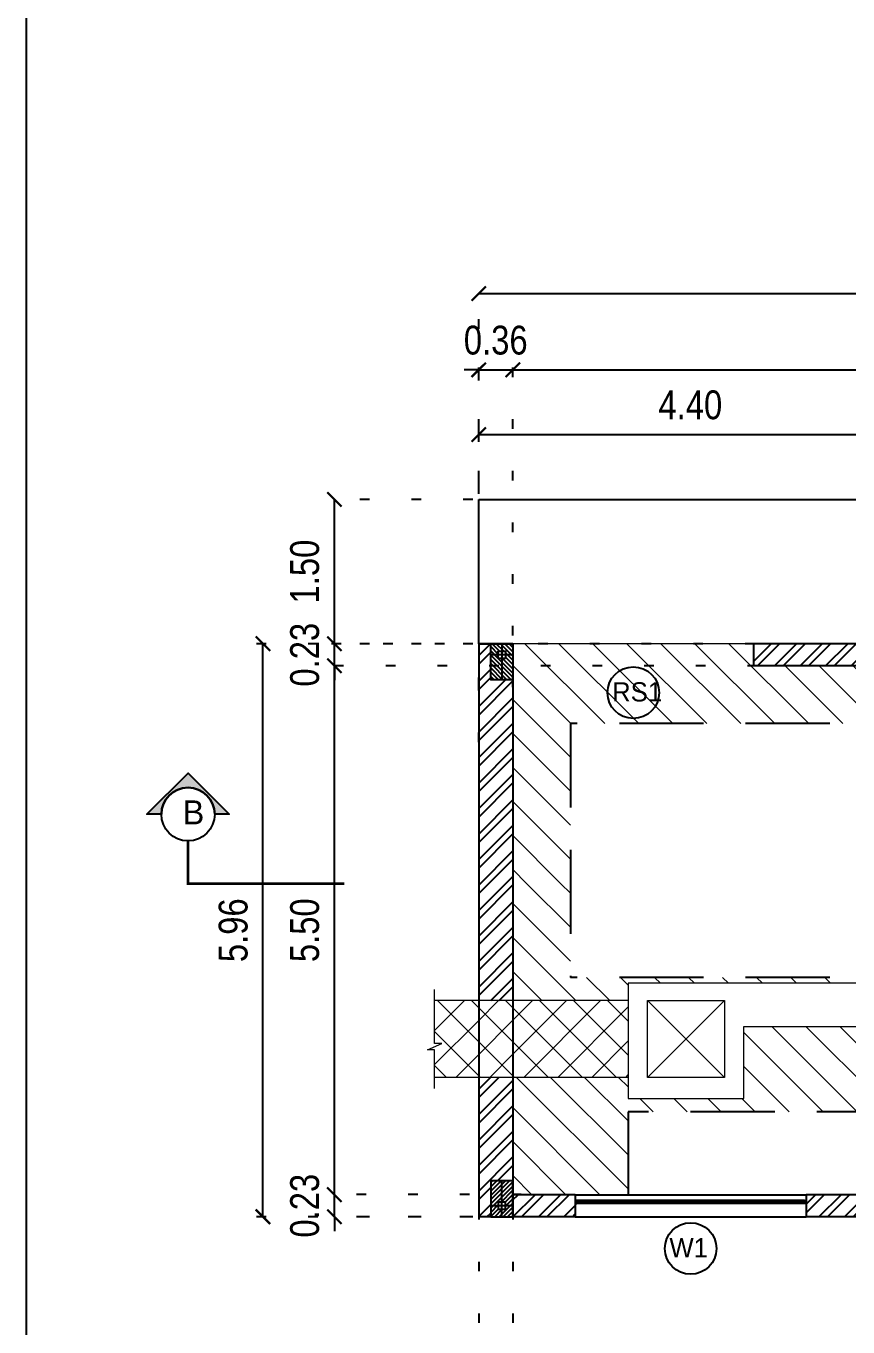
# Model space of a CAD drawing. Header units: metres. Extents: x 1422408 to 2267428, y 4130 to 80428.
# Drawn here: x 2267368.42 to 2267376.96, y 4223.86 to 4237.39 of the extents above; entities that cross this region are included whole.
import ezdxf

# ---------------------------------------------------------------- set-up
doc = ezdxf.new("R2010")
doc.units = ezdxf.units.M
doc.header["$LTSCALE"] = 3.5
doc.header["$MEASUREMENT"] = 0
for name, pattern in [('CENTER', [2, 1.25, -0.25, 0.25, -0.25]), ('DOT2', [0.125, 0, -0.125]), ('HIDDEN', [0.375, 0.25, -0.125]), ('PHANTOM2', [1.25, 0.625, -0.125, 0.125, -0.125, 0.125, -0.125])]:
    doc.linetypes.add(name, pattern=pattern)
doc.layers.get('0').update_dxf_attribs({"linetype": 'CONTINUOUS'})
doc.layers.get('DEFPOINTS').update_dxf_attribs({"linetype": 'CONTINUOUS'})
for name, color, linetype in [('ABOVE', 252, 'HIDDEN'), ('COLUMN', 2, 'CONTINUOUS'), ('DIM', 41, 'CONTINUOUS'), ('DOOR', 8, 'CONTINUOUS'), ('ED', 30, 'CONTINUOUS'), ('HATCH', 15, 'CONTINUOUS'), ('SECLINE', 2, 'PHANTOM2'), ('T E X T', 7, 'CONTINUOUS'), ('TABLE', 14, 'CONTINUOUS'), ('WALL', 125, 'CONTINUOUS'), ('WALL HATCH', 15, 'CONTINUOUS'), ('WIN', 8, 'CONTINUOUS')]:
    doc.layers.add(name, color=color, linetype=linetype)
for name, color, linetype, lineweight in [('DUCT', 31, 'CONTINUOUS', 9), ('pa', 250, 'CONTINUOUS', 0), ('POINT', 7, 'CONTINUOUS', 0), ('TREN', 8, 'CONTINUOUS', 9)]:
    doc.layers.add(name, color=color, linetype=linetype, lineweight=lineweight)
doc.styles.add('GRIDTEXT', font='GOTHIC.TTF', dxfattribs={"height": 6})
doc.styles.add('ID', font='GOTHIC.TTF', dxfattribs={"width": 0.85})
doc.styles.add('USA TEXT', font='GOTHIC.TTF')
doc.dimstyles.new('1-100-ID', dxfattribs={"dimtxt": 0.3, "dimasz": 0.15, "dimexe": 0.1, "dimexo": 0.06, "dimgap": 0.15, "dimtad": 1, "dimzin": 3, "dimdsep": 46, "dimtxsty": 'ID', "dimblk": 'ARCHTICK', "dimcen": 0, "dimclrd": 252, "dimclre": 252, "dimclrt": 3, "dimadec": 0, "dimazin": 0, "dimtfac": 1, "dimtix": 1, "dimtmove": 2, "dimatfit": 3, "dimldrblk": 'OPEN90', "dimfxl": 0, "dimtolj": 1, "dimtzin": 0, "dimarcsym": 0})
pattern_1 = [(45, (2267530.58277, -796.5674), (-0.1325825215, 0.1325825215), []), (45, (2267530.67116, -796.5674), (-0.1325825215, 0.1325825215), [])]
pattern_2 = [(135, (2267518.5001, -832.5914), (-0.176776695, -0.176776695), []), (225, (2267518.5001, -832.5914), (0.176776695, -0.176776695), [])]
pattern_3 = [(135, (2267530.58277, -796.5674), (-0.176776695, -0.176776695), [])]
pattern_4 = [(45, (2267595.63127, -720.28855), (-0.1325825215, 0.1325825215), []), (45, (2267595.71965, -720.28855), (-0.1325825215, 0.1325825215), [])]

# ---------------------------------------------------------------- blocks, each defined once
blk = doc.blocks.new('_ArchTick')
at = {"color": 0, "linetype": 'ByBlock', "const_width": 0.15}
blk.add_lwpolyline([(-0.5, -0.5), (0.5, 0.5)], dxfattribs=at)
blk = doc.blocks.new('*D166')
at = {"layer": 'DEFPOINTS', "color": 0, "transparency": 16777216}
for p in [(2267373.124, 4225.671), (2267373.479, 4225.671), (2267373.479, 4223.203)]:
    blk.add_point(p, dxfattribs=at)
at = {"layer": 'ED', "color": 252, "linetype": 'DOT2', "lineweight": -2, "transparency": 16777216}
for p, q in [((2267373.124, 4225.611), (2267373.124, 4223.103)), ((2267373.479, 4225.611), (2267373.479, 4223.103))]:
    blk.add_line(p, q, dxfattribs=at)
at = {"layer": 'ED', "color": 252, "lineweight": -2, "transparency": 16777216}
for p, q in [((2267373.124, 4223.203), (2267372.974, 4223.203)), ((2267373.124, 4223.203), (2267373.479, 4223.203)), ((2267373.479, 4223.203), (2267373.629, 4223.203))]:
    blk.add_line(p, q, dxfattribs=at)
at = {"layer": 'ED', "color": 252, "lineweight": -2, "transparency": 16777216, "xscale": 0.15, "yscale": 0.15, "zscale": 0.15}
blk.add_blockref('_ArchTick', (2267373.124, 4223.203), dxfattribs=at)
at = {"layer": 'ED', "color": 252, "lineweight": -2, "transparency": 16777216, "xscale": 0.15, "yscale": 0.15, "zscale": 0.15, "rotation": 180}
blk.add_blockref('_ArchTick', (2267373.479, 4223.203), dxfattribs=at)
at = {"layer": 'ED', "color": 3, "transparency": 16777216, "insert": (2267373.301, 4223.51), "char_height": 0.3, "attachment_point": 5, "style": 'ID'}
blk.add_mtext('\\A1;0.36', dxfattribs=at)
blk = doc.blocks.new('_Open90')
at = {"color": 0, "linetype": 'ByBlock', "lineweight": -2}
for p, q in [((0, 0), (-1, 0)), ((-0.5, 0.5), (0, 0)), ((0, 0), (-0.5, -0.5))]:
    blk.add_line(p, q, dxfattribs=at)
blk = doc.blocks.new('*D167')
at = {"layer": 'DEFPOINTS', "color": 0, "transparency": 16777216}
for p in [(2267373.479, 4225.671), (2267385.249, 4225.507), (2267385.249, 4223.203)]:
    blk.add_point(p, dxfattribs=at)
at = {"layer": 'ED', "color": 252, "linetype": 'DOT2', "lineweight": -2, "transparency": 16777216}
for p, q in [((2267373.479, 4225.611), (2267373.479, 4223.103)), ((2267385.249, 4225.447), (2267385.249, 4223.103))]:
    blk.add_line(p, q, dxfattribs=at)
at = {"layer": 'ED', "color": 252, "lineweight": -2, "transparency": 16777216}
blk.add_line((2267373.479, 4223.203), (2267385.249, 4223.203), dxfattribs=at)
at = {"layer": 'ED', "color": 252, "lineweight": -2, "transparency": 16777216, "xscale": 0.15, "yscale": 0.15, "zscale": 0.15, "rotation": 180}
blk.add_blockref('_ArchTick', (2267373.479, 4223.203), dxfattribs=at)
at = {"layer": 'ED', "color": 252, "lineweight": -2, "transparency": 16777216, "xscale": 0.15, "yscale": 0.15, "zscale": 0.15}
blk.add_blockref('_ArchTick', (2267385.249, 4223.203), dxfattribs=at)
at = {"layer": 'ED', "color": 3, "transparency": 16777216, "insert": (2267379.364, 4223.506), "char_height": 0.3, "attachment_point": 5, "style": 'ID'}
blk.add_mtext('\\A1;11.77', dxfattribs=at)
blk = doc.blocks.new('*D171')
at = {"layer": 'DEFPOINTS', "color": 0, "transparency": 16777216}
for p in [(2267373.124, 4225.671), (2267390.279, 4225.671), (2267390.279, 4222.553)]:
    blk.add_point(p, dxfattribs=at)
at = {"layer": 'ED', "color": 252, "linetype": 'DOT2', "lineweight": -2, "transparency": 16777216}
for p, q in [((2267373.124, 4225.611), (2267373.124, 4222.453)), ((2267390.279, 4225.611), (2267390.279, 4222.453))]:
    blk.add_line(p, q, dxfattribs=at)
at = {"layer": 'ED', "color": 252, "lineweight": -2, "transparency": 16777216}
blk.add_line((2267373.124, 4222.553), (2267390.279, 4222.553), dxfattribs=at)
at = {"layer": 'ED', "color": 252, "lineweight": -2, "transparency": 16777216, "xscale": 0.15, "yscale": 0.15, "zscale": 0.15, "rotation": 180}
blk.add_blockref('_ArchTick', (2267373.124, 4222.553), dxfattribs=at)
at = {"layer": 'ED', "color": 252, "lineweight": -2, "transparency": 16777216, "xscale": 0.15, "yscale": 0.15, "zscale": 0.15}
blk.add_blockref('_ArchTick', (2267390.279, 4222.553), dxfattribs=at)
at = {"layer": 'ED', "color": 3, "transparency": 16777216, "insert": (2267381.701, 4222.856), "char_height": 0.3, "attachment_point": 5, "style": 'ID'}
blk.add_mtext('\\A1;17.15', dxfattribs=at)
blk = doc.blocks.new('*D172')
at = {"layer": 'DEFPOINTS', "color": 0, "transparency": 16777216}
for p in [(2267371.624, 4225.233), (2267373.627, 4225.233), (2267373.627, 4225.003)]:
    blk.add_point(p, dxfattribs=at)
at = {"layer": 'ED', "color": 252, "lineweight": -2, "transparency": 16777216}
for p, q in [((2267371.624, 4225.233), (2267371.624, 4225.383)), ((2267371.624, 4225.003), (2267371.624, 4225.233)), ((2267371.624, 4225.003), (2267371.624, 4224.853))]:
    blk.add_line(p, q, dxfattribs=at)
at = {"layer": 'ED', "color": 252, "linetype": 'DOT2', "lineweight": -2, "transparency": 16777216}
for p, q in [((2267373.567, 4225.233), (2267371.524, 4225.233)), ((2267373.567, 4225.003), (2267371.524, 4225.003))]:
    blk.add_line(p, q, dxfattribs=at)
at = {"layer": 'ED', "color": 252, "lineweight": -2, "transparency": 16777216, "xscale": 0.15, "yscale": 0.15, "zscale": 0.15}
for p, rotation in [((2267371.624, 4225.233), 270), ((2267371.624, 4225.003), 90)]:
    blk.add_blockref('_ArchTick', p, dxfattribs=dict(at, rotation=rotation))
at = {"layer": 'ED', "color": 3, "transparency": 16777216, "insert": (2267371.316, 4225.118), "char_height": 0.3, "attachment_point": 5, "rotation": 90, "style": 'ID'}
blk.add_mtext('\\A1;0.23', dxfattribs=at)
blk = doc.blocks.new('*D173')
at = {"layer": 'DEFPOINTS', "color": 0, "transparency": 16777216}
for p in [(2267371.624, 4230.733), (2267376.08, 4230.733), (2267373.627, 4225.233)]:
    blk.add_point(p, dxfattribs=at)
at = {"layer": 'ED', "color": 252, "linetype": 'DOT2', "lineweight": -2, "transparency": 16777216}
for p, q in [((2267376.02, 4230.733), (2267371.524, 4230.733)), ((2267373.567, 4225.233), (2267371.524, 4225.233))]:
    blk.add_line(p, q, dxfattribs=at)
at = {"layer": 'ED', "color": 252, "lineweight": -2, "transparency": 16777216}
blk.add_line((2267371.624, 4225.233), (2267371.624, 4230.733), dxfattribs=at)
at = {"layer": 'ED', "color": 252, "lineweight": -2, "transparency": 16777216, "xscale": 0.15, "yscale": 0.15, "zscale": 0.15}
for p, rotation in [((2267371.624, 4230.733), 90), ((2267371.624, 4225.233), 270)]:
    blk.add_blockref('_ArchTick', p, dxfattribs=dict(at, rotation=rotation))
at = {"layer": 'ED', "color": 3, "transparency": 16777216, "insert": (2267371.316, 4227.983), "char_height": 0.3, "attachment_point": 5, "rotation": 90, "style": 'ID'}
blk.add_mtext('\\A1;5.50', dxfattribs=at)
blk = doc.blocks.new('*D174')
at = {"layer": 'DEFPOINTS', "color": 0, "transparency": 16777216}
for p in [(2267371.624, 4230.963), (2267376.053, 4230.963), (2267376.08, 4230.733)]:
    blk.add_point(p, dxfattribs=at)
at = {"layer": 'ED', "color": 252, "lineweight": -2, "transparency": 16777216}
for p, q in [((2267371.624, 4230.963), (2267371.624, 4231.113)), ((2267371.624, 4230.733), (2267371.624, 4230.963)), ((2267371.624, 4230.733), (2267371.624, 4230.583))]:
    blk.add_line(p, q, dxfattribs=at)
at = {"layer": 'ED', "color": 252, "linetype": 'DOT2', "lineweight": -2, "transparency": 16777216}
for p, q in [((2267375.993, 4230.963), (2267371.524, 4230.963)), ((2267376.02, 4230.733), (2267371.524, 4230.733))]:
    blk.add_line(p, q, dxfattribs=at)
at = {"layer": 'ED', "color": 252, "lineweight": -2, "transparency": 16777216, "xscale": 0.15, "yscale": 0.15, "zscale": 0.15}
for p, rotation in [((2267371.624, 4230.963), 270), ((2267371.624, 4230.733), 90)]:
    blk.add_blockref('_ArchTick', p, dxfattribs=dict(at, rotation=rotation))
at = {"layer": 'ED', "color": 3, "transparency": 16777216, "insert": (2267371.316, 4230.848), "char_height": 0.3, "attachment_point": 5, "rotation": 90, "style": 'ID'}
blk.add_mtext('\\A1;0.23', dxfattribs=at)
blk = doc.blocks.new('*D175')
at = {"layer": 'DEFPOINTS', "color": 0, "transparency": 16777216}
for p in [(2267370.881, 4230.963), (2267373.124, 4230.963), (2267373.124, 4225.003)]:
    blk.add_point(p, dxfattribs=at)
at = {"layer": 'ED', "color": 252, "linetype": 'DOT2', "lineweight": -2, "transparency": 16777216}
for p, q in [((2267373.064, 4230.963), (2267370.781, 4230.963)), ((2267373.064, 4225.003), (2267370.781, 4225.003))]:
    blk.add_line(p, q, dxfattribs=at)
at = {"layer": 'ED', "color": 252, "lineweight": -2, "transparency": 16777216}
blk.add_line((2267370.881, 4225.003), (2267370.881, 4230.963), dxfattribs=at)
at = {"layer": 'ED', "color": 252, "lineweight": -2, "transparency": 16777216, "xscale": 0.15, "yscale": 0.15, "zscale": 0.15}
for p, rotation in [((2267370.881, 4230.963), 90), ((2267370.881, 4225.003), 270)]:
    blk.add_blockref('_ArchTick', p, dxfattribs=dict(at, rotation=rotation))
at = {"layer": 'ED', "color": 3, "transparency": 16777216, "insert": (2267370.573, 4227.983), "char_height": 0.3, "attachment_point": 5, "rotation": 90, "style": 'ID'}
blk.add_mtext('\\A1;5.96', dxfattribs=at)
blk = doc.blocks.new('*D176')
at = {"layer": 'DEFPOINTS', "color": 0, "transparency": 16777216}
for p in [(2267373.479, 4233.811), (2267373.124, 4230.45), (2267373.479, 4230.45)]:
    blk.add_point(p, dxfattribs=at)
at = {"layer": 'ED', "color": 252, "lineweight": -2, "transparency": 16777216}
for p, q in [((2267373.124, 4233.811), (2267372.974, 4233.811)), ((2267373.124, 4233.811), (2267373.479, 4233.811)), ((2267373.479, 4233.811), (2267373.629, 4233.811))]:
    blk.add_line(p, q, dxfattribs=at)
at = {"layer": 'ED', "color": 252, "linetype": 'DOT2', "lineweight": -2, "transparency": 16777216}
for p, q in [((2267373.124, 4230.51), (2267373.124, 4233.911)), ((2267373.479, 4230.51), (2267373.479, 4233.911))]:
    blk.add_line(p, q, dxfattribs=at)
at = {"layer": 'ED', "color": 252, "lineweight": -2, "transparency": 16777216, "xscale": 0.15, "yscale": 0.15, "zscale": 0.15}
blk.add_blockref('_ArchTick', (2267373.124, 4233.811), dxfattribs=at)
at = {"layer": 'ED', "color": 252, "lineweight": -2, "transparency": 16777216, "xscale": 0.15, "yscale": 0.15, "zscale": 0.15, "rotation": 180}
blk.add_blockref('_ArchTick', (2267373.479, 4233.811), dxfattribs=at)
at = {"layer": 'ED', "color": 3, "transparency": 16777216, "insert": (2267373.301, 4234.118), "char_height": 0.3, "attachment_point": 5, "style": 'ID'}
blk.add_mtext('\\A1;0.36', dxfattribs=at)
blk = doc.blocks.new('*D177')
at = {"layer": 'DEFPOINTS', "color": 0, "transparency": 16777216}
for p in [(2267385.249, 4233.811), (2267385.249, 4230.955), (2267373.479, 4230.45)]:
    blk.add_point(p, dxfattribs=at)
at = {"layer": 'ED', "color": 252, "linetype": 'DOT2', "lineweight": -2, "transparency": 16777216}
for p, q in [((2267373.479, 4230.51), (2267373.479, 4233.911)), ((2267385.249, 4231.015), (2267385.249, 4233.911))]:
    blk.add_line(p, q, dxfattribs=at)
at = {"layer": 'ED', "color": 252, "lineweight": -2, "transparency": 16777216}
blk.add_line((2267373.479, 4233.811), (2267385.249, 4233.811), dxfattribs=at)
at = {"layer": 'ED', "color": 252, "lineweight": -2, "transparency": 16777216, "xscale": 0.15, "yscale": 0.15, "zscale": 0.15, "rotation": 180}
blk.add_blockref('_ArchTick', (2267373.479, 4233.811), dxfattribs=at)
at = {"layer": 'ED', "color": 252, "lineweight": -2, "transparency": 16777216, "xscale": 0.15, "yscale": 0.15, "zscale": 0.15}
blk.add_blockref('_ArchTick', (2267385.249, 4233.811), dxfattribs=at)
at = {"layer": 'ED', "color": 3, "transparency": 16777216, "insert": (2267379.364, 4234.114), "char_height": 0.3, "attachment_point": 5, "style": 'ID'}
blk.add_mtext('\\A1;11.77', dxfattribs=at)
blk = doc.blocks.new('*D181')
at = {"layer": 'DEFPOINTS', "color": 0, "transparency": 16777216}
for p in [(2267390.279, 4234.604), (2267373.124, 4229.879), (2267390.279, 4229.879)]:
    blk.add_point(p, dxfattribs=at)
at = {"layer": 'ED', "color": 252, "linetype": 'DOT2', "lineweight": -2, "transparency": 16777216}
for p, q in [((2267373.124, 4229.939), (2267373.124, 4234.704)), ((2267390.279, 4229.939), (2267390.279, 4234.704))]:
    blk.add_line(p, q, dxfattribs=at)
at = {"layer": 'ED', "color": 252, "lineweight": -2, "transparency": 16777216}
blk.add_line((2267373.124, 4234.604), (2267390.279, 4234.604), dxfattribs=at)
at = {"layer": 'ED', "color": 252, "lineweight": -2, "transparency": 16777216, "xscale": 0.15, "yscale": 0.15, "zscale": 0.15, "rotation": 180}
blk.add_blockref('_ArchTick', (2267373.124, 4234.604), dxfattribs=at)
at = {"layer": 'ED', "color": 252, "lineweight": -2, "transparency": 16777216, "xscale": 0.15, "yscale": 0.15, "zscale": 0.15}
blk.add_blockref('_ArchTick', (2267390.279, 4234.604), dxfattribs=at)
at = {"layer": 'ED', "color": 3, "transparency": 16777216, "insert": (2267381.701, 4234.907), "char_height": 0.3, "attachment_point": 5, "style": 'ID'}
blk.add_mtext('\\A1;17.15', dxfattribs=at)
blk = doc.blocks.new('*D202')
at = {"layer": 'DEFPOINTS', "color": 0, "transparency": 16777216}
for p in [(2267377.524, 4233.138), (2267373.124, 4232.463), (2267377.524, 4232.463)]:
    blk.add_point(p, dxfattribs=at)
at = {"layer": 'ED', "color": 252, "linetype": 'DOT2', "lineweight": -2, "transparency": 16777216}
for p, q in [((2267373.124, 4232.523), (2267373.124, 4233.238)), ((2267377.524, 4232.523), (2267377.524, 4233.238))]:
    blk.add_line(p, q, dxfattribs=at)
at = {"layer": 'ED', "color": 252, "lineweight": -2, "transparency": 16777216}
blk.add_line((2267373.124, 4233.138), (2267377.524, 4233.138), dxfattribs=at)
at = {"layer": 'ED', "color": 252, "lineweight": -2, "transparency": 16777216, "xscale": 0.15, "yscale": 0.15, "zscale": 0.15, "rotation": 180}
blk.add_blockref('_ArchTick', (2267373.124, 4233.138), dxfattribs=at)
at = {"layer": 'ED', "color": 252, "lineweight": -2, "transparency": 16777216, "xscale": 0.15, "yscale": 0.15, "zscale": 0.15}
blk.add_blockref('_ArchTick', (2267377.524, 4233.138), dxfattribs=at)
at = {"layer": 'ED', "color": 3, "transparency": 16777216, "insert": (2267375.324, 4233.445), "char_height": 0.3, "attachment_point": 5, "style": 'ID'}
blk.add_mtext('\\A1;4.40', dxfattribs=at)
blk = doc.blocks.new('*D204')
at = {"layer": 'DEFPOINTS', "color": 0, "transparency": 16777216}
for p in [(2267371.624, 4232.463), (2267373.124, 4232.463), (2267373.124, 4230.963)]:
    blk.add_point(p, dxfattribs=at)
at = {"layer": 'ED', "color": 252, "linetype": 'DOT2', "lineweight": -2, "transparency": 16777216}
for p, q in [((2267373.064, 4232.463), (2267371.524, 4232.463)), ((2267373.064, 4230.963), (2267371.524, 4230.963))]:
    blk.add_line(p, q, dxfattribs=at)
at = {"layer": 'ED', "color": 252, "lineweight": -2, "transparency": 16777216}
blk.add_line((2267371.624, 4230.963), (2267371.624, 4232.463), dxfattribs=at)
at = {"layer": 'ED', "color": 252, "lineweight": -2, "transparency": 16777216, "xscale": 0.15, "yscale": 0.15, "zscale": 0.15}
for p, rotation in [((2267371.624, 4232.463), 90), ((2267371.624, 4230.963), 270)]:
    blk.add_blockref('_ArchTick', p, dxfattribs=dict(at, rotation=rotation))
at = {"layer": 'ED', "color": 3, "transparency": 16777216, "insert": (2267371.316, 4231.713), "char_height": 0.3, "attachment_point": 5, "rotation": 90, "style": 'ID'}
blk.add_mtext('\\A1;1.50', dxfattribs=at)
blk = doc.blocks.new('c101')
at = {"layer": 'HATCH'}
h = blk.add_hatch(dxfattribs=at)
h.set_pattern_fill('ANSI31', color=256, scale=250, angle=-180, style=0)
h.set_pattern_definition([(225, (-263873.983, 4977514.69), (22.09708691, -22.09708691), [])])
h.paths.add_polyline_path([(0, -260), (115, -260), (115, 0), (37, 0), (37, -38), (0, -38)])
h.paths.add_polyline_path([(-115, -260), (0, -260), (0, -38), (-38, -38), (-38, 0), (-115, 0)])
h.paths.add_polyline_path([(0, 37), (37, 37), (37, 0), (115, 0), (115, 115), (0, 115)])
h.paths.add_polyline_path([(-115, 0), (-38, 0), (-38, 37), (0, 37), (0, 115), (-115, 115)])
at = {"layer": 'COLUMN'}
for p, q in [((-115, 0), (115, 0)), ((0, 115), (0, -260))]:
    blk.add_line(p, q, dxfattribs=at)
for points in [[(-115, -260), (115, -260), (115, 115), (-115, 115)], [(-38, -38), (37, -38), (37, 37), (-38, 37)]]:
    blk.add_lwpolyline(points, close=True, dxfattribs=at)

msp = doc.modelspace()

# ---------------------------------------------------------------- hatches: boundary and pattern name
at = {"layer": 'DUCT'}
h = msp.add_hatch(dxfattribs=at)
h.set_pattern_fill('ANSI37', color=256, scale=2, angle=90, style=0)
h.set_pattern_definition(pattern_2)
h.paths.add_polyline_path([(2267373.12398, 4227.25267), (2267372.66398, 4227.25267), (2267372.66398, 4226.80395), (2267372.74157, 4226.80395), (2267372.5926, 4226.73873), (2267372.66398, 4226.73873), (2267372.66398, 4226.45267), (2267373.12398, 4226.45267)])
h = msp.add_hatch(dxfattribs=at)
h.set_pattern_fill('ANSI37', color=256, scale=2, angle=90, style=0)
h.set_pattern_definition(pattern_2)
h.paths.add_polyline_path([(2267373.47898, 4227.25267), (2267373.12398, 4227.25267), (2267373.12398, 4226.45267), (2267373.47898, 4226.45267)])
h = msp.add_hatch(dxfattribs=at)
h.set_pattern_fill('ANSI37', color=256, scale=2, angle=90, style=0)
h.set_pattern_definition(pattern_2)
h.paths.add_polyline_path([(2267374.67898, 4227.25267), (2267373.47898, 4227.25267), (2267373.47898, 4226.45267), (2267374.67898, 4226.45267)])
at = {"layer": 'pa'}
h = msp.add_hatch(dxfattribs=at)
h.set_pattern_fill('ANSI31', color=256, scale=2, angle=90, style=0)
h.set_pattern_definition(pattern_3)
h.paths.add_polyline_path([(2267374.07898, 4230.13267), (2267384.64898, 4230.13267), (2267384.64898, 4228.46675), (2267385.24898, 4228.46675), (2267385.24898, 4230.28267), (2267382.24898, 4230.28267), (2267380.24898, 4230.28267), (2267378.24898, 4230.28267), (2267378.24898, 4230.73267), (2267375.97898, 4230.73267), (2267375.97898, 4230.96267), (2267373.47898, 4230.96267), (2267373.47898, 4228.46675), (2267374.07898, 4228.46675)])
h = msp.add_hatch(dxfattribs=at)
h.set_pattern_fill('ANSI31', color=256, scale=2, angle=90, style=0)
h.set_pattern_definition(pattern_3)
h.paths.add_polyline_path([(2267374.07898, 4228.46675), (2267373.47898, 4228.46675), (2267373.47898, 4227.25267), (2267374.67898, 4227.25267), (2267374.67898, 4227.43267), (2267380.67898, 4227.43267), (2267381.27898, 4227.43267), (2267381.27898, 4226.83267), (2267380.67898, 4226.83267), (2267380.67898, 4226.98267), (2267375.87898, 4226.98267), (2267375.87898, 4226.23267), (2267374.67898, 4226.23267), (2267374.67898, 4226.45267), (2267373.47898, 4226.45267), (2267373.47898, 4225.23267), (2267374.12773, 4225.23267), (2267374.67898, 4225.23267), (2267374.67898, 4226.09299), (2267380.13898, 4226.09299), (2267380.13898, 4225.23267), (2267380.56398, 4225.23267), (2267381.13898, 4225.23267), (2267381.13898, 4226.09299), (2267385.24898, 4226.09299), (2267385.24898, 4228.46675), (2267384.64898, 4228.46675), (2267384.64898, 4227.49299), (2267374.07898, 4227.49299)])
h.paths.add_polyline_path([(2267380.81612, 4227.45924), (2267380.81728, 4226.67365), (2267381.11723, 4226.67409), (2267381.11608, 4227.45968)], flags=24)
at = {"layer": 'SECLINE', "linetype": 'Continuous'}
h = msp.add_hatch(color=41, dxfattribs=at)
h.paths.add_polyline_path([(2267369.67354, 4229.18884), (2267370.1023, 4229.6176), (2267370.1023, 4229.46628, 0.41421356), (2267369.82486, 4229.18884)])
h.paths.add_polyline_path([(2267370.1023, 4229.46628), (2267370.1023, 4229.6176), (2267370.53106, 4229.18884), (2267370.37974, 4229.18884, 0.41421356)])
at = {"layer": 'WALL HATCH'}
h = msp.add_hatch(dxfattribs=at)
h.set_pattern_fill('ANSI32', color=256, scale=0.5, style=0)
h.set_pattern_definition(pattern_4)
h.paths.add_polyline_path([(2267373.47898, 4230.58767), (2267373.24898, 4230.58767), (2267373.24898, 4230.96267), (2267373.12398, 4230.96267), (2267373.12398, 4227.25267), (2267373.47898, 4227.25267)])
h.paths.add_polyline_path([(2267371.95305, 4226.22434), (2267373.16377, 4226.22612), (2267373.16344, 4226.45112), (2267371.95272, 4226.44934)], flags=9)
h = msp.add_hatch(dxfattribs=at)
h.set_pattern_fill('ANSI32', color=256, scale=0.5, style=0)
h.set_pattern_definition(pattern_4)
h.paths.add_polyline_path([(2267376.81208, 4230.96267), (2267375.97898, 4230.96267), (2267375.97898, 4230.73267), (2267376.63102, 4230.73267)])
h.paths.add_polyline_path([(2267381.17648, 4230.96267), (2267377.55148, 4230.96267), (2267377.55148, 4230.73267), (2267381.17648, 4230.73267)])
h.paths.add_polyline_path([(2267377.17648, 4230.96267), (2267376.81208, 4230.96267), (2267376.63102, 4230.73267), (2267377.17648, 4230.73267)])
h = msp.add_hatch(dxfattribs=at)
h.set_pattern_fill('ANSI32', color=256, scale=0.5, style=0)
h.set_pattern_definition(pattern_4)
h.paths.add_polyline_path([(2267373.47898, 4226.45267), (2267373.12398, 4226.45267), (2267373.12398, 4225.00267), (2267373.24898, 4225.00267), (2267373.24898, 4225.37767), (2267373.47898, 4225.37767)])
h = msp.add_hatch(dxfattribs=at)
h.set_pattern_fill('ANSI32', color=256, scale=0.5, style=0)
h.set_pattern_definition(pattern_1)
h.paths.add_polyline_path([(2267374.12773, 4225.23267), (2267373.47898, 4225.23267), (2267373.47898, 4225.00267), (2267374.12773, 4225.00267)])
h = msp.add_hatch(dxfattribs=at)
h.set_pattern_fill('ANSI32', color=256, scale=0.5, style=0)
h.set_pattern_definition(pattern_1)
h.paths.add_polyline_path([(2267377.17648, 4225.23267), (2267376.52773, 4225.23267), (2267376.52773, 4225.00267), (2267377.17648, 4225.00267)])

# ---------------------------------------------------------------- linework, layer by layer
at = {"layer": 'ABOVE'}
for p, q in [((2267374.07898, 4230.13267), (2267374.07898, 4227.49299)), ((2267384.64898, 4230.13267), (2267374.07898, 4230.13267)), ((2267384.64898, 4227.49299), (2267374.07898, 4227.49299)), ((2267374.67898, 4226.09299), (2267374.67898, 4225.23267)), ((2267380.13898, 4226.09299), (2267374.67898, 4226.09299))]:
    msp.add_line(p, q, dxfattribs=at)
at = {"layer": 'DIM', "color": 9}
for p, q in [((2267374.12773, 4225.17304), (2267374.12773, 4225.14185)), ((2267374.14452, 4225.17304), (2267374.12773, 4225.17304)), ((2267374.12773, 4225.14185), (2267374.14452, 4225.14185)), ((2267376.51094, 4225.17304), (2267374.14452, 4225.17304)), ((2267374.14452, 4225.14185), (2267374.14452, 4225.17304)), ((2267376.51094, 4225.14185), (2267374.14452, 4225.14185)), ((2267376.50236, 4225.16691), (2267374.15617, 4225.16691)), ((2267376.50236, 4225.14874), (2267374.16904, 4225.14874)), ((2267376.51094, 4225.17304), (2267376.52773, 4225.17304)), ((2267376.51094, 4225.14185), (2267376.51094, 4225.17304)), ((2267376.52773, 4225.14185), (2267376.51094, 4225.14185)), ((2267376.52773, 4225.17304), (2267376.52773, 4225.14185))]:
    msp.add_line(p, q, dxfattribs=at)
at = {"layer": 'DIM'}
for p, q in [((2267374.14759, 4225.16691), (2267374.14452, 4225.16691)), ((2267374.14452, 4225.16691), (2267374.14452, 4225.15936)), ((2267374.14452, 4225.15629), (2267374.14452, 4225.14877)), ((2267374.14452, 4225.14877), (2267374.14759, 4225.14877)), ((2267374.14759, 4225.16844), (2267374.14759, 4225.16691)), ((2267374.1531, 4225.16844), (2267374.14759, 4225.16844)), ((2267374.14759, 4225.14877), (2267374.14759, 4225.14721)), ((2267374.14759, 4225.14721), (2267374.1531, 4225.14721)), ((2267374.1531, 4225.16691), (2267374.1531, 4225.16844)), ((2267374.16904, 4225.16691), (2267374.1531, 4225.16691)), ((2267374.1531, 4225.14874), (2267374.15617, 4225.14874)), ((2267374.1531, 4225.14721), (2267374.1531, 4225.14874)), ((2267374.15617, 4225.14874), (2267374.16904, 4225.14874)), ((2267374.16904, 4225.16691), (2267374.17506, 4225.16089)), ((2267374.16904, 4225.14874), (2267374.16904, 4225.16691)), ((2267376.48642, 4225.16089), (2267374.16904, 4225.16089)), ((2267376.48642, 4225.15476), (2267374.16904, 4225.15476)), ((2267374.16904, 4225.14874), (2267374.17506, 4225.15476)), ((2267376.48642, 4225.16691), (2267376.4804, 4225.16089)), ((2267376.48642, 4225.14874), (2267376.4804, 4225.15476)), ((2267376.48642, 4225.16691), (2267376.50236, 4225.16691)), ((2267376.48642, 4225.14874), (2267376.48642, 4225.16691)), ((2267376.49929, 4225.14874), (2267376.48642, 4225.14874)), ((2267376.50236, 4225.14874), (2267376.49929, 4225.14874)), ((2267376.50236, 4225.16844), (2267376.50787, 4225.16844)), ((2267376.50236, 4225.16691), (2267376.50236, 4225.16844)), ((2267376.50236, 4225.14721), (2267376.50236, 4225.14874)), ((2267376.50787, 4225.14721), (2267376.50236, 4225.14721)), ((2267376.50787, 4225.16844), (2267376.50787, 4225.16691)), ((2267376.50787, 4225.16691), (2267376.51094, 4225.16691)), ((2267376.50787, 4225.14877), (2267376.50787, 4225.14721)), ((2267376.51094, 4225.14877), (2267376.50787, 4225.14877)), ((2267376.51094, 4225.16691), (2267376.51094, 4225.15936)), ((2267376.51094, 4225.15629), (2267376.51094, 4225.14877))]:
    msp.add_line(p, q, dxfattribs=at)
for centre, start_param, end_param in [((2267374.14452, 4225.15783), 3.92699082, 7.06858347), ((2267376.51094, 4225.15783), 0.78539816, 3.92699082)]:
    msp.add_ellipse(centre, major_axis=(0.00108, 0.00108), ratio=1, start_param=start_param, end_param=end_param, dxfattribs=at)
at = {"layer": 'DOOR'}
for p, q in [((2267373.12398, 4230.96267), (2267373.12398, 4232.46267)), ((2267373.12398, 4232.46267), (2267378.72398, 4232.46267))]:
    msp.add_line(p, q, dxfattribs=at)
at = {"layer": 'DUCT'}
for p, q in [((2267374.67874, 4227.25267), (2267372.66398, 4227.25267)), ((2267374.67874, 4226.45267), (2267372.66398, 4226.45267))]:
    msp.add_line(p, q, dxfattribs=at)
at = {"layer": 'DUCT', "color": 1}
for p, q in [((2267374.87898, 4227.25267), (2267375.67898, 4226.45267)), ((2267375.67898, 4227.25267), (2267374.87898, 4226.45267))]:
    msp.add_line(p, q, dxfattribs=at)
at = {"layer": 'DUCT'}
msp.add_lwpolyline([(2267372.66398, 4226.33767), (2267372.66398, 4226.73873), (2267372.5926, 4226.73873), (2267372.74157, 4226.80395), (2267372.66398, 4226.80395), (2267372.66398, 4227.36767)], dxfattribs=at)
at = {"layer": 'DUCT', "color": 1}
msp.add_lwpolyline([(2267375.67898, 4227.25267), (2267375.67898, 4226.45267), (2267374.87898, 4226.45267), (2267374.87898, 4227.25267)], close=True, dxfattribs=at)
at = {"layer": 'pa', "color": 7}
msp.add_lwpolyline([(2267375.87898, 4226.98267), (2267380.67898, 4226.98267), (2267380.67898, 4227.43267), (2267374.67898, 4227.43267), (2267374.67898, 4227.43267)], dxfattribs=at)
at = {"layer": 'POINT'}
for p, q in [((2267374.67898, 4227.43267), (2267374.67898, 4226.23267)), ((2267375.87898, 4226.23267), (2267375.87898, 4226.98267)), ((2267374.67898, 4226.23267), (2267375.87898, 4226.23267))]:
    msp.add_line(p, q, dxfattribs=at)
at = {"layer": 'SECLINE', "color": 41, "linetype": 'Continuous'}
msp.add_lwpolyline([(2267369.82486, 4229.18884), (2267369.67354, 4229.18884), (2267370.1023, 4229.6176), (2267370.53106, 4229.18884), (2267370.37974, 4229.18884, 0.41421356), (2267370.1023, 4229.46628, 0.41421356)], format="xyb", close=True, dxfattribs=at)
at = {"layer": 'SECLINE', "linetype": 'CENTER', "ltscale": 2, "const_width": 0.02668}
msp.add_lwpolyline([(2267370.1023, 4228.9114), (2267370.1023, 4228.46675), (2267371.72657, 4228.46675)], dxfattribs=at)
msp.add_lwpolyline([(2267370.1023, 4228.9114), (2267370.1023, 4228.46675), (2267371.72657, 4228.46675)], dxfattribs=at)
at = {"layer": 'SECLINE', "color": 41, "linetype": 'Continuous'}
msp.add_circle((2267370.1023, 4229.18884), 0.27744, dxfattribs=at)
msp.add_circle((2267370.1023, 4229.18884), 0.27744, dxfattribs=at)
at = {"layer": 'TABLE'}
for centre in [(2267374.73103, 4230.45337), (2267375.32701, 4224.67269)]:
    msp.add_circle(centre, 0.26818, dxfattribs=at)
at = {"layer": 'TREN'}
msp.add_line((2267375.97898, 4230.96267), (2267373.47898, 4230.96267), dxfattribs=at)
at = {"layer": 'WALL'}
for p, q in [((2267373.47898, 4230.96267), (2267373.12398, 4230.96267)), ((2267373.12398, 4230.96267), (2267373.12398, 4225.00267)), ((2267373.12398, 4230.96267), (2267373.47898, 4230.96267)), ((2267373.47898, 4230.96267), (2267373.47898, 4225.00267)), ((2267385.47898, 4230.96267), (2267375.97898, 4230.96267)), ((2267375.97898, 4230.96267), (2267375.97898, 4230.73267)), ((2267385.24898, 4230.73267), (2267375.97898, 4230.73267)), ((2267374.12773, 4225.23267), (2267373.47898, 4225.23267)), ((2267374.12773, 4225.23267), (2267374.12773, 4225.00267)), ((2267377.17648, 4225.23267), (2267376.52773, 4225.23267)), ((2267376.52773, 4225.23267), (2267376.52773, 4225.00267)), ((2267373.24898, 4225.00267), (2267373.12398, 4225.00267)), ((2267374.12773, 4225.00267), (2267373.47898, 4225.00267)), ((2267377.17648, 4225.00267), (2267376.52773, 4225.00267))]:
    msp.add_line(p, q, dxfattribs=at)
at = {"layer": 'WALL HATCH', "ltscale": 0.5}
msp.add_lwpolyline([(2267368.41815, 4258.78317), (2267368.41815, 4216.82883), (2267427.81815, 4216.82883), (2267427.81815, 4258.78317)], close=True, dxfattribs=at)
at = {"layer": 'WIN'}
for p, q in [((2267374.12773, 4225.23267), (2267376.52773, 4225.23267)), ((2267374.12773, 4225.00267), (2267376.52773, 4225.00267))]:
    msp.add_line(p, q, dxfattribs=at)

# ---------------------------------------------------------------- block references
at = {"layer": 'COLUMN', "xscale": -0.001, "yscale": 0.001, "zscale": 0.001}
msp.add_blockref('c101', (2267373.36398, 4230.84767), dxfattribs=at)
at = {"layer": 'COLUMN', "xscale": 0.001, "yscale": 0.001, "zscale": 0.001, "rotation": 180}
msp.add_blockref('c101', (2267373.36398, 4225.11767), dxfattribs=at)

# ---------------------------------------------------------------- texts
at = {"layer": 'SECLINE', "color": 6, "style": 'GRIDTEXT'}
msp.add_text('B', height=0.25, dxfattribs=at).set_placement((2267370.04815, 4229.08383))
at = {"layer": 'T E X T', "color": 30, "style": 'USA TEXT'}
for s, p in [('RS1', (2267374.51053, 4230.36197)), ('W1', (2267375.10652, 4224.58129))]:
    msp.add_text(s, height=0.2, dxfattribs=at).set_placement(p)

# ---------------------------------------------------------------- dimensions: what is measured, and where the dimension line sits
at = {"layer": 'ED'}
for base, p1, p2, picture, middle in [((2267390.2789795818, 4234.6036708674), (2267373.123979582, 4229.8789522269), (2267390.2789795818, 4229.8789522269), '*D181', (2267381.7014795821, 4234.907443811)), ((2267373.478979582, 4233.8106708678), (2267373.123979582, 4230.45012992), (2267373.478979582, 4230.45012992), '*D176', (2267373.3014795822, 4234.118216755)), ((2267385.24898, 4233.81067), (2267373.47898, 4230.45013), (2267385.24898, 4230.95521), '*D177', (2267379.36398, 4234.11444)), ((2267377.52398, 4233.1376), (2267373.12398, 4232.46267), (2267377.52398, 4232.46267), '*D202', (2267375.32398, 4233.44515)), ((2267373.478979582, 4223.2026708678), (2267373.123979582, 4225.6712630375), (2267373.478979582, 4225.6712630375), '*D166', (2267373.3014795822, 4223.510216755)), ((2267390.2789795818, 4222.5526708675), (2267373.123979582, 4225.6712630375), (2267390.2789795818, 4225.6712630375), '*D171', (2267381.7014795821, 4222.856443811)), ((2267385.24898, 4223.20267), (2267373.47898, 4225.67126), (2267385.24898, 4225.50655), '*D167', (2267379.36398, 4223.50644))]:
    dim = msp.add_linear_dim(base=base, p1=p1, p2=p2, dimstyle='1-100-ID', dxfattribs=at)
    dim.commit()
    dim.dimension.update_dxf_attribs({"geometry": picture, "text_midpoint": middle})
for base, p1, p2, picture, middle in [((2267371.62398, 4232.46267), (2267373.12398, 4230.96267), (2267373.12398, 4232.46267), '*D204', (2267371.31643, 4231.71267)), ((2267371.62398, 4230.96267), (2267376.08025, 4230.73267), (2267376.05258, 4230.96267), '*D174', (2267371.31643, 4230.84767)), ((2267370.88098, 4230.96267), (2267373.12398, 4225.00267), (2267373.12398, 4230.96267), '*D175', (2267370.57343, 4227.98267)), ((2267371.62398, 4230.73267), (2267373.62701, 4225.23267), (2267376.08025, 4230.73267), '*D173', (2267371.31643, 4227.98267)), ((2267371.62398, 4225.23267), (2267373.62701, 4225.00267), (2267373.62701, 4225.23267), '*D172', (2267371.31643, 4225.11767))]:
    dim = msp.add_linear_dim(base=base, p1=p1, p2=p2, angle=90, dimstyle='1-100-ID', dxfattribs=at)
    dim.commit()
    dim.dimension.update_dxf_attribs({"geometry": picture, "text_midpoint": middle})

doc.saveas('drawing.dxf')
